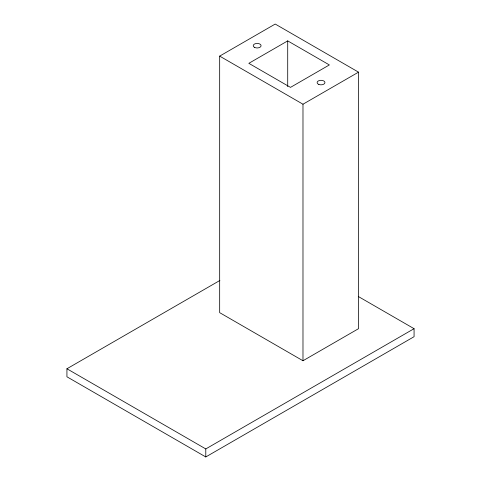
<?xml version="1.0" encoding="UTF-8"?>
<svg xmlns="http://www.w3.org/2000/svg" width="481" height="481" viewBox="0 0 481 481"><rect width="100%" height="100%" fill="white"/><g stroke="black" fill="none" stroke-linecap="round" stroke-linejoin="round"><path stroke-width="0.72" d="M219.673 56.115L275.216 24.05L358.525 72.15L358.525 328.685L302.982 360.75L219.673 312.65L219.673 56.115L302.982 104.215L358.525 72.15M287.71 40.885L248.833 63.33L290.488 87.38L329.365 64.935L287.71 40.885L287.71 86.64M358.267 296.47L414.069 328.685L414.069 336.7L205.784 456.95L66.931 376.785L66.931 368.765L219.889 280.459M66.931 368.765L205.784 448.935L414.069 328.685M302.982 104.215L302.982 360.75M205.784 448.935L205.784 456.95M318.831 84.446A3.926 2.267 0 0 0 324.952 82.738A3.926 2.267 0 0 0 319.324 80.531A3.926 2.267 0 0 0 318.831 84.446M254.665 47.445A3.926 2.267 0 0 0 261.039 46.068A3.926 2.267 0 0 0 255.784 43.573A3.926 2.267 0 0 0 254.665 47.445"/></g></svg>
